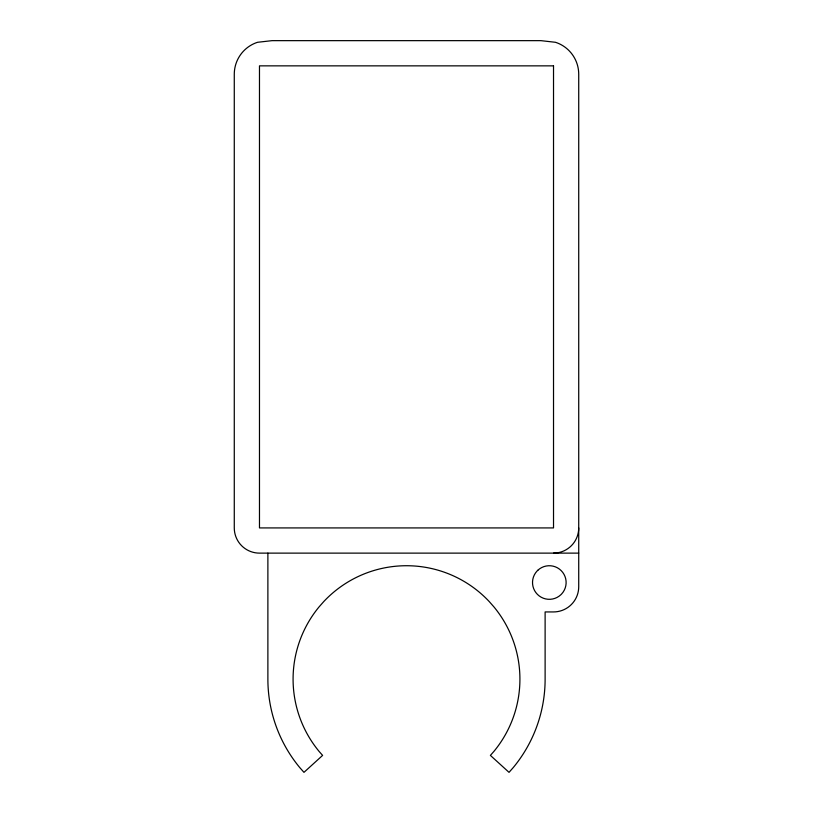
<?xml version="1.0" encoding="UTF-8"?>
<svg xmlns="http://www.w3.org/2000/svg" width="813" height="813" viewBox="0 0 813 813"><rect width="100%" height="100%" fill="white"/><g stroke="black" fill="none" stroke-linecap="round" stroke-linejoin="round"><path stroke-width="1.22" d="M578.724 553.125L259.479 553.125A25.203 25.203 0 0 1 234.276 527.922L234.276 74.257A33.607 33.607 0 0 1 257.497 42.296L272.081 40.65L540.919 40.65L555.503 42.296A33.607 33.607 0 0 1 578.724 74.257L578.724 586.722A25.203 25.203 0 0 1 553.521 611.935L545.116 611.935L545.116 679.14A138.617 138.617 0 0 1 513.308 767.502L509.029 772.35L490.391 755.399L493.887 751.436A113.413 113.413 0 0 0 493.887 606.844L489.172 601.498A113.413 113.413 0 0 0 323.828 601.498L319.113 606.844A113.413 113.413 0 0 0 319.113 751.436L322.609 755.399L303.971 772.35L299.692 767.502A138.617 138.617 0 0 1 267.884 679.14L267.884 553.125M578.724 527.922A25.203 25.203 0 0 1 553.521 553.125M537.82 570.279L537.068 571.021A16.799 16.799 0 0 0 537.444 594.405A16.799 16.799 0 0 0 560.818 594.77L561.57 594.029A16.799 16.799 0 0 0 561.204 570.645A16.799 16.799 0 0 0 537.82 570.279M553.521 65.853L259.479 65.853L259.479 527.922L553.521 527.922L553.521 65.853"/></g></svg>
